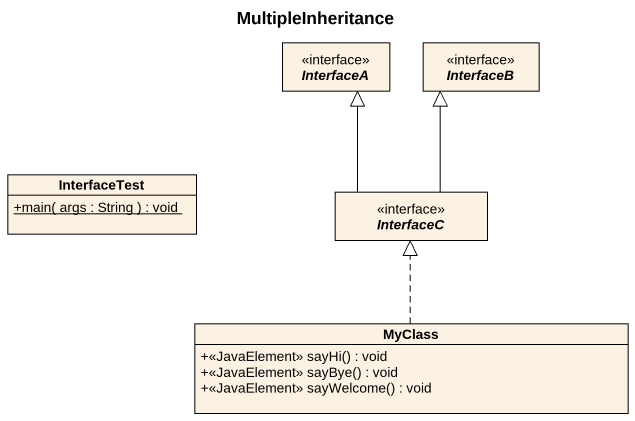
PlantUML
@startuml
title MultipleInheritance
hide circle
hide empty members
skinparam classAttributeIconSize 0
interface InterfaceA
interface InterfaceB
class InterfaceTest {
  {static} +main( args : String ) : void
}
interface InterfaceC
class MyClass {
  +<<JavaElement>> sayHi() : void
  +<<JavaElement>> sayBye() : void
  +<<JavaElement>> sayWelcome() : void
}
InterfaceC -up-|> InterfaceA
InterfaceC -up-|> InterfaceB
MyClass .up.|> InterfaceC
@enduml
